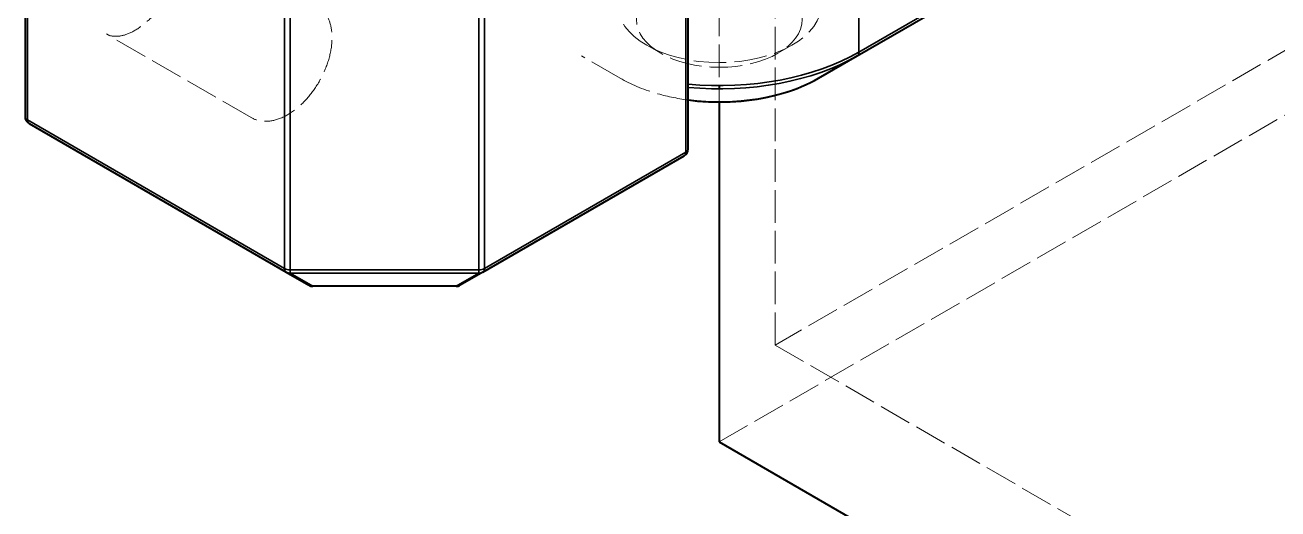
# Model space of a CAD drawing. Header units: millimetres. Extents: x 0 to 3567, y 0 to 2523.
# Drawn here: x 3241.56 to 3260.62, y 2119.36 to 2126.71 of the extents above; entities that cross this region are included whole.
import ezdxf

# ---------------------------------------------------------------- set-up
doc = ezdxf.new("R2010")
doc.units = ezdxf.units.MM
doc.header["$LTSCALE"] = 3
doc.linetypes.add('DASHED', pattern=[0.2067, 0.1654, -0.0413])
for name, color, linetype, lineweight, true_color in [('가려진 것(ISO)', 2, 'DASHED', 18, 0xffff00), ('가시적인 것(ISO)', 3, 'Continuous', 40, 0x00ff00), ('가시적인 좁은 것(ISO)', 3, 'Continuous', 35, 0x00ff00)]:
    doc.layers.add(name, color=color, linetype=linetype, lineweight=lineweight, true_color=true_color)

msp = doc.modelspace()

# ---------------------------------------------------------------- linework, layer by layer
at = {"layer": '가려진 것(ISO)'}
for p, q in [((3252.9691, 2121.8452), (3252.9691, 2222.7642)), ((3382.7939, 2196.7996), (3252.9691, 2121.8452)), ((3252.1206, 2120.3755), (3383.6424, 2196.3097)), ((3252.1206, 2143.1557), (3252.1206, 2125.7875)), ((3245.0015, 2125.3021), (3242.8009, 2126.5727)), ((3251.2296, 2126.2788), (3251.0175, 2126.4012)), ((3253.0115, 2126.2788), (3253.2237, 2126.4012)), ((3250.6108, 2125.9012), (3250.0241, 2126.2399)), ((3252.1206, 2125.7386), (3252.1206, 2125.5384)), ((3252.9691, 2121.8452), (3264, 2115.4765))]:
    msp.add_line(p, q, dxfattribs=at)
for centre, major_axis in [((3252.1206, 2127.0381), (1.56, 0)), ((3252.1206, 2126.7932), (1.26, 0))]:
    msp.add_ellipse(centre, major_axis=major_axis, ratio=0.5773503, dxfattribs=at)
for points, knots in [([(3243.7909, 2128.2874), (3243.8444, 2128.2565), (3243.8888, 2128.2051), (3243.9425, 2128.0696), (3243.9571, 2127.9983), (3243.9631, 2127.8392), (3243.9556, 2127.7526), (3243.9189, 2127.57), (3243.8895, 2127.474), (3243.8106, 2127.283), (3243.761, 2127.188), (3243.6469, 2127.0098), (3243.5823, 2126.9266), (3243.4459, 2126.7812), (3243.3741, 2126.719), (3243.2324, 2126.6215), (3243.1625, 2126.586), (3243.0328, 2126.5422), (3242.9734, 2126.5342), (3242.8755, 2126.5405), (3242.8357, 2126.5526), (3242.8009, 2126.5727)], [5.4977871, 5.4977871, 5.4977871, 5.4977871, 5.9263483, 5.9263483, 6.2405122, 6.2405122, 6.5400553, 6.5400553, 6.8425207, 6.8425207, 7.1480516, 7.1480516, 7.4542241, 7.4542241, 7.7583888, 7.7583888, 8.0588293, 8.0588293, 8.3610555, 8.3610555, 8.6393798, 8.6393798, 8.6393798, 8.6393798]), ([(3245.9915, 2127.0169), (3246.045, 2126.9859), (3246.0912, 2126.9427), (3246.1666, 2126.8356), (3246.1941, 2126.7706), (3246.2302, 2126.6198), (3246.2356, 2126.5322), (3246.2218, 2126.3463), (3246.2016, 2126.2476), (3246.1383, 2126.0517), (3246.0954, 2125.9546), (3245.9917, 2125.7707), (3245.9309, 2125.6839), (3245.7965, 2125.5282), (3245.7229, 2125.4594), (3245.568, 2125.3469), (3245.4867, 2125.3033), (3245.3244, 2125.25), (3245.2431, 2125.2393), (3245.1071, 2125.2555), (3245.0513, 2125.2734), (3245.0015, 2125.3021)], [5.4977871, 5.4977871, 5.4977871, 5.4977871, 5.7591049, 5.7591049, 6.0447794, 6.0447794, 6.3724556, 6.3724556, 6.7132694, 6.7132694, 7.0514031, 7.0514031, 7.3877321, 7.3877321, 7.7255359, 7.7255359, 8.0663096, 8.0663096, 8.3964188, 8.3964188, 8.6393798, 8.6393798, 8.6393798, 8.6393798]), ([(3250.6108, 2125.9012), (3250.772, 2125.8081), (3250.9565, 2125.731), (3251.3119, 2125.6264), (3251.477, 2125.5918), (3251.6466, 2125.5694)], [4.71238864, 4.71238864, 4.71238864, 4.71238864, 5.02654797, 5.02654797, 5.27239293, 5.27239293, 5.27239293, 5.27239293])]:
    msp.add_open_spline(points, degree=3, knots=knots, dxfattribs=at)
at = {"layer": '가시적인 것(ISO)'}
for p, q in [((3241.5637, 2138.4611), (3241.5637, 2125.3151)), ((3254.217, 2126.2399), (3257.5263, 2128.1505)), ((3251.6466, 2124.8252), (3251.6466, 2127.7485)), ((3253.6303, 2125.9012), (3254.217, 2126.2399)), ((3252.1206, 2125.7875), (3252.1206, 2125.7386)), ((3252.1206, 2125.5384), (3252.1206, 2120.3755)), ((3241.6237, 2125.2111), (3245.5342, 2122.9534)), ((3248.5246, 2122.9534), (3251.5866, 2124.7212)), ((3245.5342, 2122.9534), (3245.8779, 2122.755)), ((3248.5246, 2122.9534), (3248.1809, 2122.755)), ((3248.1209, 2122.7389), (3245.9379, 2122.7389)), ((3252.1206, 2120.3755), (3264, 2113.5169))]:
    msp.add_line(p, q, dxfattribs=at)
for centre, start, end in [((3241.6837, 2125.3151), 180, 240), ((3251.5266, 2124.8252), 300, 0), ((3245.9379, 2122.8589), 240, 270), ((3248.1209, 2122.8589), 270, 300)]:
    msp.add_arc(centre, 0.12, start, end, dxfattribs=at)
msp.add_open_spline([(3251.6466, 2125.5694), (3251.6937, 2125.5631), (3251.7412, 2125.5578), (3252.0083, 2125.5334), (3252.2328, 2125.5334), (3252.6716, 2125.5735), (3252.8859, 2125.6137), (3253.2846, 2125.731), (3253.4691, 2125.8081), (3253.6303, 2125.9012)], degree=3, knots=[5.2723929, 5.2723929, 5.2723929, 5.2723929, 5.3407073, 5.3407073, 5.6548666, 5.6548666, 5.969026, 5.969026, 6.2831853, 6.2831853, 6.2831853, 6.2831853], dxfattribs=at)
at = {"layer": '가시적인 좁은 것(ISO)'}
for p, q in [((3241.5988, 2138.4121), (3241.5988, 2125.2661)), ((3245.5093, 2123.0083), (3245.5093, 2136.1544)), ((3245.5942, 2122.988), (3245.5942, 2136.1341)), ((3248.4646, 2122.988), (3248.4646, 2136.1341)), ((3248.5495, 2123.0083), (3248.5495, 2136.1544)), ((3254.2419, 2129.0957), (3254.2419, 2126.2949)), ((3254.2419, 2126.2949), (3257.5511, 2128.2055)), ((3251.6115, 2124.7762), (3251.6115, 2127.6995)), ((3241.5988, 2125.2661), (3245.5093, 2123.0083)), ((3248.5495, 2123.0083), (3251.6115, 2124.7762)), ((3245.5942, 2122.939), (3245.5942, 2122.988)), ((3245.5942, 2122.988), (3248.4646, 2122.988)), ((3248.4646, 2122.988), (3248.4646, 2122.939)), ((3245.5942, 2122.939), (3248.4646, 2122.939)), ((3245.5942, 2122.939), (3245.9379, 2122.7406)), ((3248.4646, 2122.939), (3248.1209, 2122.7406)), ((3248.1209, 2122.7406), (3245.9379, 2122.7406)), ((3245.9379, 2122.7406), (3245.9379, 2122.7389)), ((3248.1209, 2122.7389), (3248.1209, 2122.7406))]:
    msp.add_line(p, q, dxfattribs=at)
for centre, major_axis, ratio, start_param, end_param in [((3252.1206, 2127.5196), (3, 0), 0.5773503, 4.5537343, 5.4977871), ((3252.1206, 2127.4503), (2.9649, 0), 0.5773503, 4.5518373, 5.4977871), ((3254.157, 2126.3438), (0.06, -0.1039), 0.5773503, 0.0000046, 0.7854045), ((3252.1206, 2126.7729), (-2.1351, 0), 0.5773503, 1.3469469, 2.3561945), ((3241.6837, 2125.3151), (-0.12, 0), 0.5773503, 0, 0.7853982), ((3241.6837, 2125.3151), (-0.06, -0.1039), 0.5773503, 5.4977871, 6.2831853), ((3251.5266, 2124.8252), (0.06, -0.1039), 0.5773503, 0, 0.7853982), ((3251.5266, 2124.8252), (0.12, 0), 0.5773503, 5.4977871, 6.2831853), ((3245.5942, 2123.0573), (-0.06, -0.1039), 0.5773503, 5.4977871, 6.2831853), ((3245.5942, 2123.0573), (0.12, 0), 0.5773503, 3.9269908, 4.712389), ((3245.5942, 2123.0573), (-0.06, -0.1039), 0.9458622, 0, 0.5480284), ((3248.4646, 2123.0573), (0.12, 0), 0.5773503, 4.712389, 5.4977871), ((3248.4646, 2123.0573), (0.06, -0.1039), 0.9458622, 5.7351569, 6.2831853), ((3248.4646, 2123.0573), (0.06, -0.1039), 0.5773503, 0, 0.7853982), ((3245.9379, 2122.8589), (-0.06, -0.1039), 0.9458622, 0, 0.5480284), ((3248.1209, 2122.8589), (0.06, -0.1039), 0.9458622, 5.7351569, 6.2831853)]:
    msp.add_ellipse(centre, major_axis=major_axis, ratio=ratio, start_param=start_param, end_param=end_param, dxfattribs=at)

doc.saveas('drawing.dxf')
